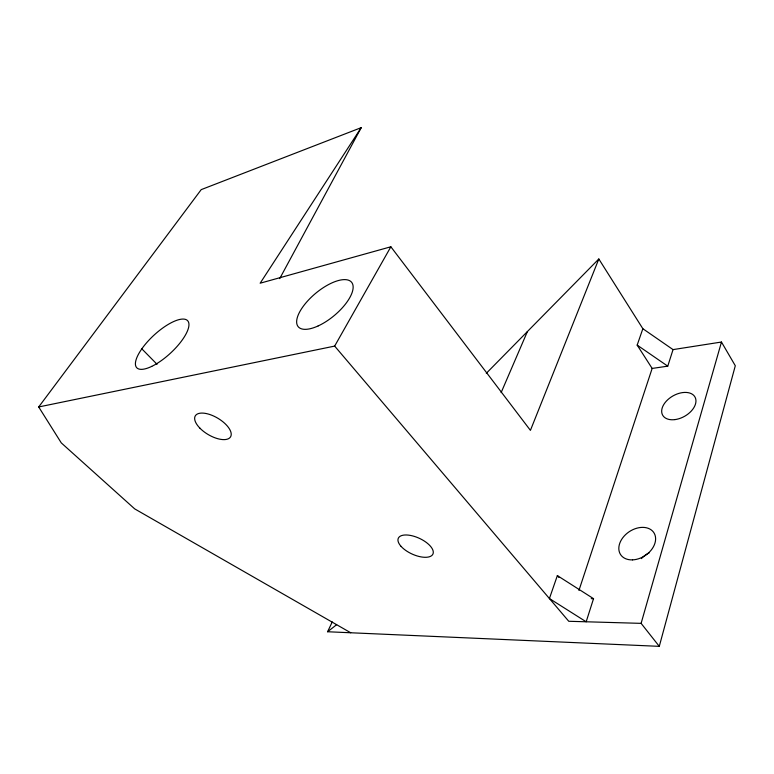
<?xml version="1.0" encoding="UTF-8"?>
<svg xmlns="http://www.w3.org/2000/svg" width="774" height="774" viewBox="0 0 774 774"><rect width="100%" height="100%" fill="white"/><g stroke="black" fill="none" stroke-linecap="round" stroke-linejoin="round"><path stroke-width="1.16" d="M332.249 621.919L327.596 631.748L659.284 646.348L735.3 365.744L721.474 342.031L673.041 349.606L642.855 328.718L598.824 258.99L486.295 373.32M659.284 646.348L641.114 623.36L721.474 342.031M593.542 598.67L586.17 621.783L549.414 598.544L557.357 575.604L593.542 598.67L591.239 598.641M578.933 590.446L652.153 368.434L667.759 366.16L673.041 349.606M652.153 368.434L637.176 345.107L642.855 328.718M598.824 258.99L530.422 430.363L390.86 246.78L260.161 283.207L361.216 127.652L201.211 189.63L38.7 406.96L61.281 442.892L134.705 508.886L350.719 632.764M501.126 392.621L527.404 331.553M279.714 278.611L361.216 127.652M38.7 406.96L334.658 346.094L390.86 246.78M327.596 631.748L336.642 624.695M641.114 623.36L568.764 621.28L334.658 346.094M637.176 345.107L667.759 366.16M141.826 348.832L157.054 364.302M557.357 575.604L558.876 577.433M641.404 558.596A19.573 14.532 -33.1 0 1 649.425 552.684M674.947 419.605A18.537 11.726 -29.4 0 0 695.216 397.478A18.537 11.726 -29.4 0 0 666.288 401.193A18.537 11.726 -29.4 0 0 674.947 419.605M632.571 559.873A19.931 14.348 -33.6 0 0 654.959 534.882A19.931 14.348 -33.6 0 0 624.134 536.111A19.931 14.348 -33.6 0 0 632.571 559.873M318.182 325.912A34.724 14.493 -39.8 0 0 352.006 282.829A34.724 14.493 -39.8 0 0 304.511 304.656A34.724 14.493 -39.8 0 0 318.182 325.912M199.847 428.099A20.521 9.482 30.7 0 0 230.546 436.875A20.521 9.482 30.7 0 0 208.4 414.08A20.521 9.482 30.7 0 0 199.847 428.099M401.087 546.386A19.04 8.659 24.6 0 0 431.611 555.684A19.04 8.659 24.6 0 0 414.138 536.334A19.04 8.659 24.6 0 0 401.087 546.386M151.743 366.383A34.646 12.2 -42.7 0 0 188.759 322.874A34.646 12.2 -42.7 0 0 146.034 343.424A34.646 12.2 -42.7 0 0 151.743 366.383"/></g></svg>
